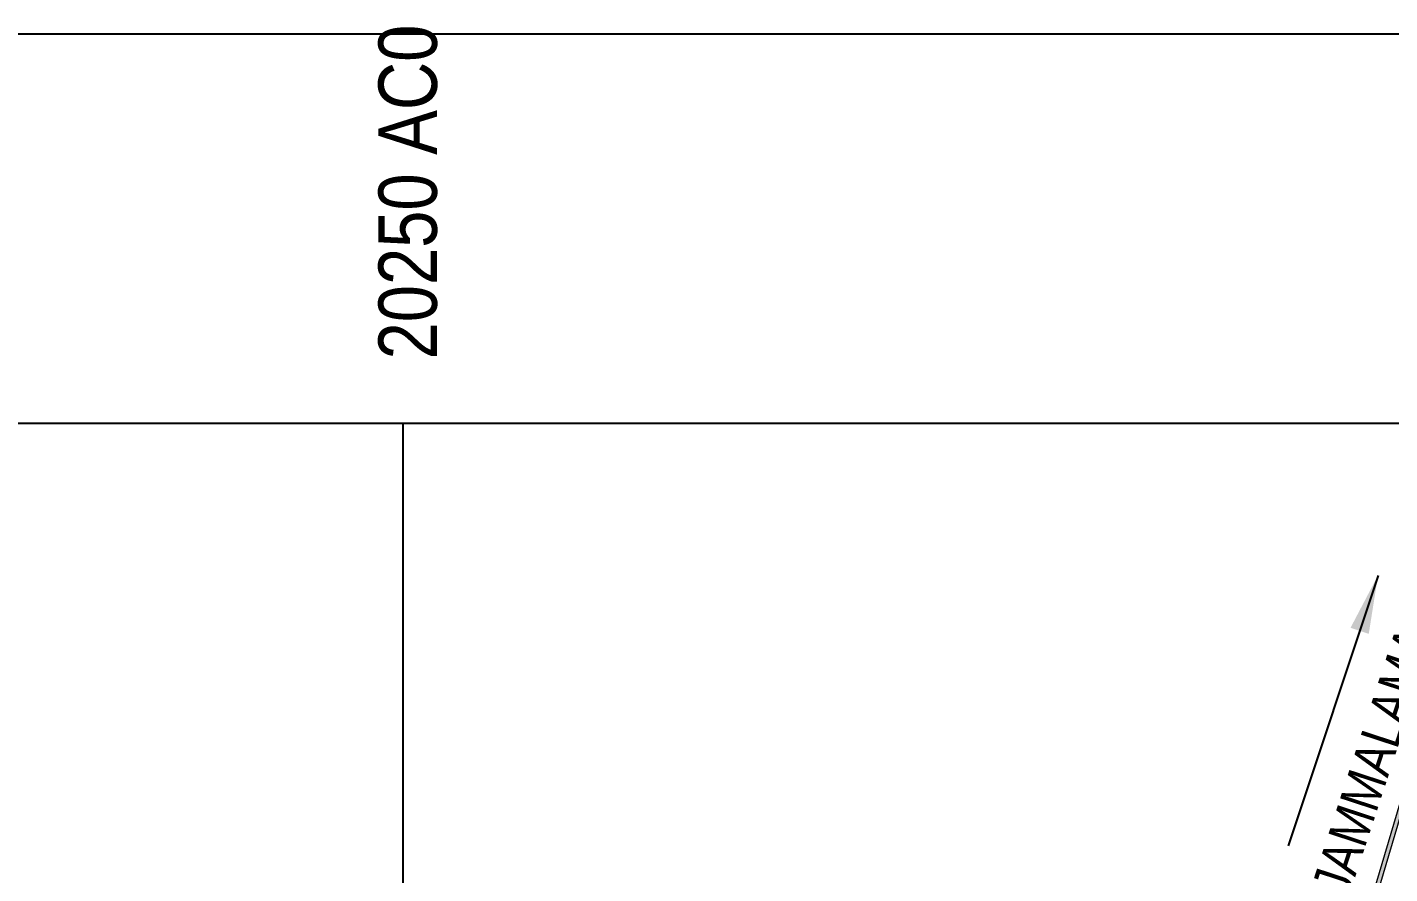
# Model space of a CAD drawing. Header units: metres. Extents: x 199095 to 216734, y 1644234 to 1657008.
# Drawn here: x 202018 to 203767, y 1655922 to 1657008 of the extents above; entities that cross this region are included whole.
import ezdxf

# ---------------------------------------------------------------- set-up
doc = ezdxf.new("R2010")
doc.units = ezdxf.units.M
doc.layers.add('GRID', color=7, linetype='Continuous')
doc.layers.add('STREAM', color=141, linetype='Continuous', lineweight=0)
doc.styles.get("Standard").update_dxf_attribs({"font": 'ARIALN.TTF'})
doc.dimstyles.get("Standard").update_dxf_attribs({"dimtxt": 0.18, "dimasz": 0.18, "dimexe": 0.18, "dimexo": 0.0625, "dimgap": 0.09, "dimtad": 0, "dimtih": 1, "dimtoh": 1, "dimdec": 4, "dimzin": 0, "dimdsep": 46, "dimtxsty": 'Standard', "dimcen": 0.09, "dimadec": 0, "dimazin": 0, "dimtfac": 1, "dimtdec": 4, "dimtofl": 0, "dimtmove": 0, "dimatfit": 3, "dimfxl": 1, "dimtolj": 1, "dimtzin": 0, "dimarcsym": 0})

msp = doc.modelspace()

# ---------------------------------------------------------------- hatches: boundary and pattern name
at = {"layer": 'STREAM'}
h = msp.add_hatch(color=256, dxfattribs=at)
h.dxf.hatch_style = 1
h.paths.add_polyline_path([(203800.2, 1656061.9), (203842.9, 1656200), (203837.3, 1656200), (203795.1, 1656063.4), (203730.7, 1655845.4), (203698.1, 1655734.8), (203683.7, 1655700), (203687.8, 1655700), (203703.1, 1655733), (203735.9, 1655843.9)])

# ---------------------------------------------------------------- linework, layer by layer
msp.add_line((199094.7, 1657000), (213843.2, 1657000))
at = {"flags": 128}
msp.add_lwpolyline([(199594.7, 1656500), (213350, 1656500), (213350, 1649831.8)], dxfattribs=at)
at = {"lineweight": 20, "flags": 128}
for points in [[(203683.7, 1655700), (203698.1, 1655734.8), (203730.7, 1655845.4), (203795.1, 1656063.4), (203890.3, 1656371.9), (203926.7, 1656500)], [(203687.8, 1655700), (203703.1, 1655733), (203735.9, 1655843.9), (203800.2, 1656061.9), (203895.4, 1656370.4), (203932.2, 1656500)]]:
    msp.add_lwpolyline(points, dxfattribs=at)
at = {"layer": 'GRID'}
for p, q in [((199594.7, 1656500), (213350, 1656500)), ((202500, 1656500), (202500, 1646828))]:
    msp.add_line(p, q, dxfattribs=at)
at = {"layer": 'STREAM', "linetype": 'ByBlock', "lineweight": 9}
msp.add_lwpolyline([(199094.7, 1644233.9), (216733.6, 1644233.9), (216733.6, 1657000), (199094.7, 1657000)], close=True, dxfattribs=at)
msp.add_lwpolyline([(213350, 1656500), (199594.7, 1656500), (199594.7, 1644733.9), (216233.6, 1644733.9), (216233.6, 1656500), (213719.5, 1656500)], dxfattribs=at)

# ---------------------------------------------------------------- texts
at = {"layer": 'GRID', "linetype": 'Continuous'}
for s, height, rotation, p in [('20250 AC0', 75, 90, (202543.9, 1656581.9)), ('TO JAMMALAMADUGU ', 50, 71.8572, (203683.9, 1655798.9))]:
    msp.add_text(s, height=height, rotation=rotation, dxfattribs=at).set_placement(p)

# ---------------------------------------------------------------- leaders
msp.add_leader([(203751.9, 1656304.7), (203636.7, 1655957.3)], dimstyle='Standard', override={"dimasz": 75})

doc.saveas('drawing.dxf')
